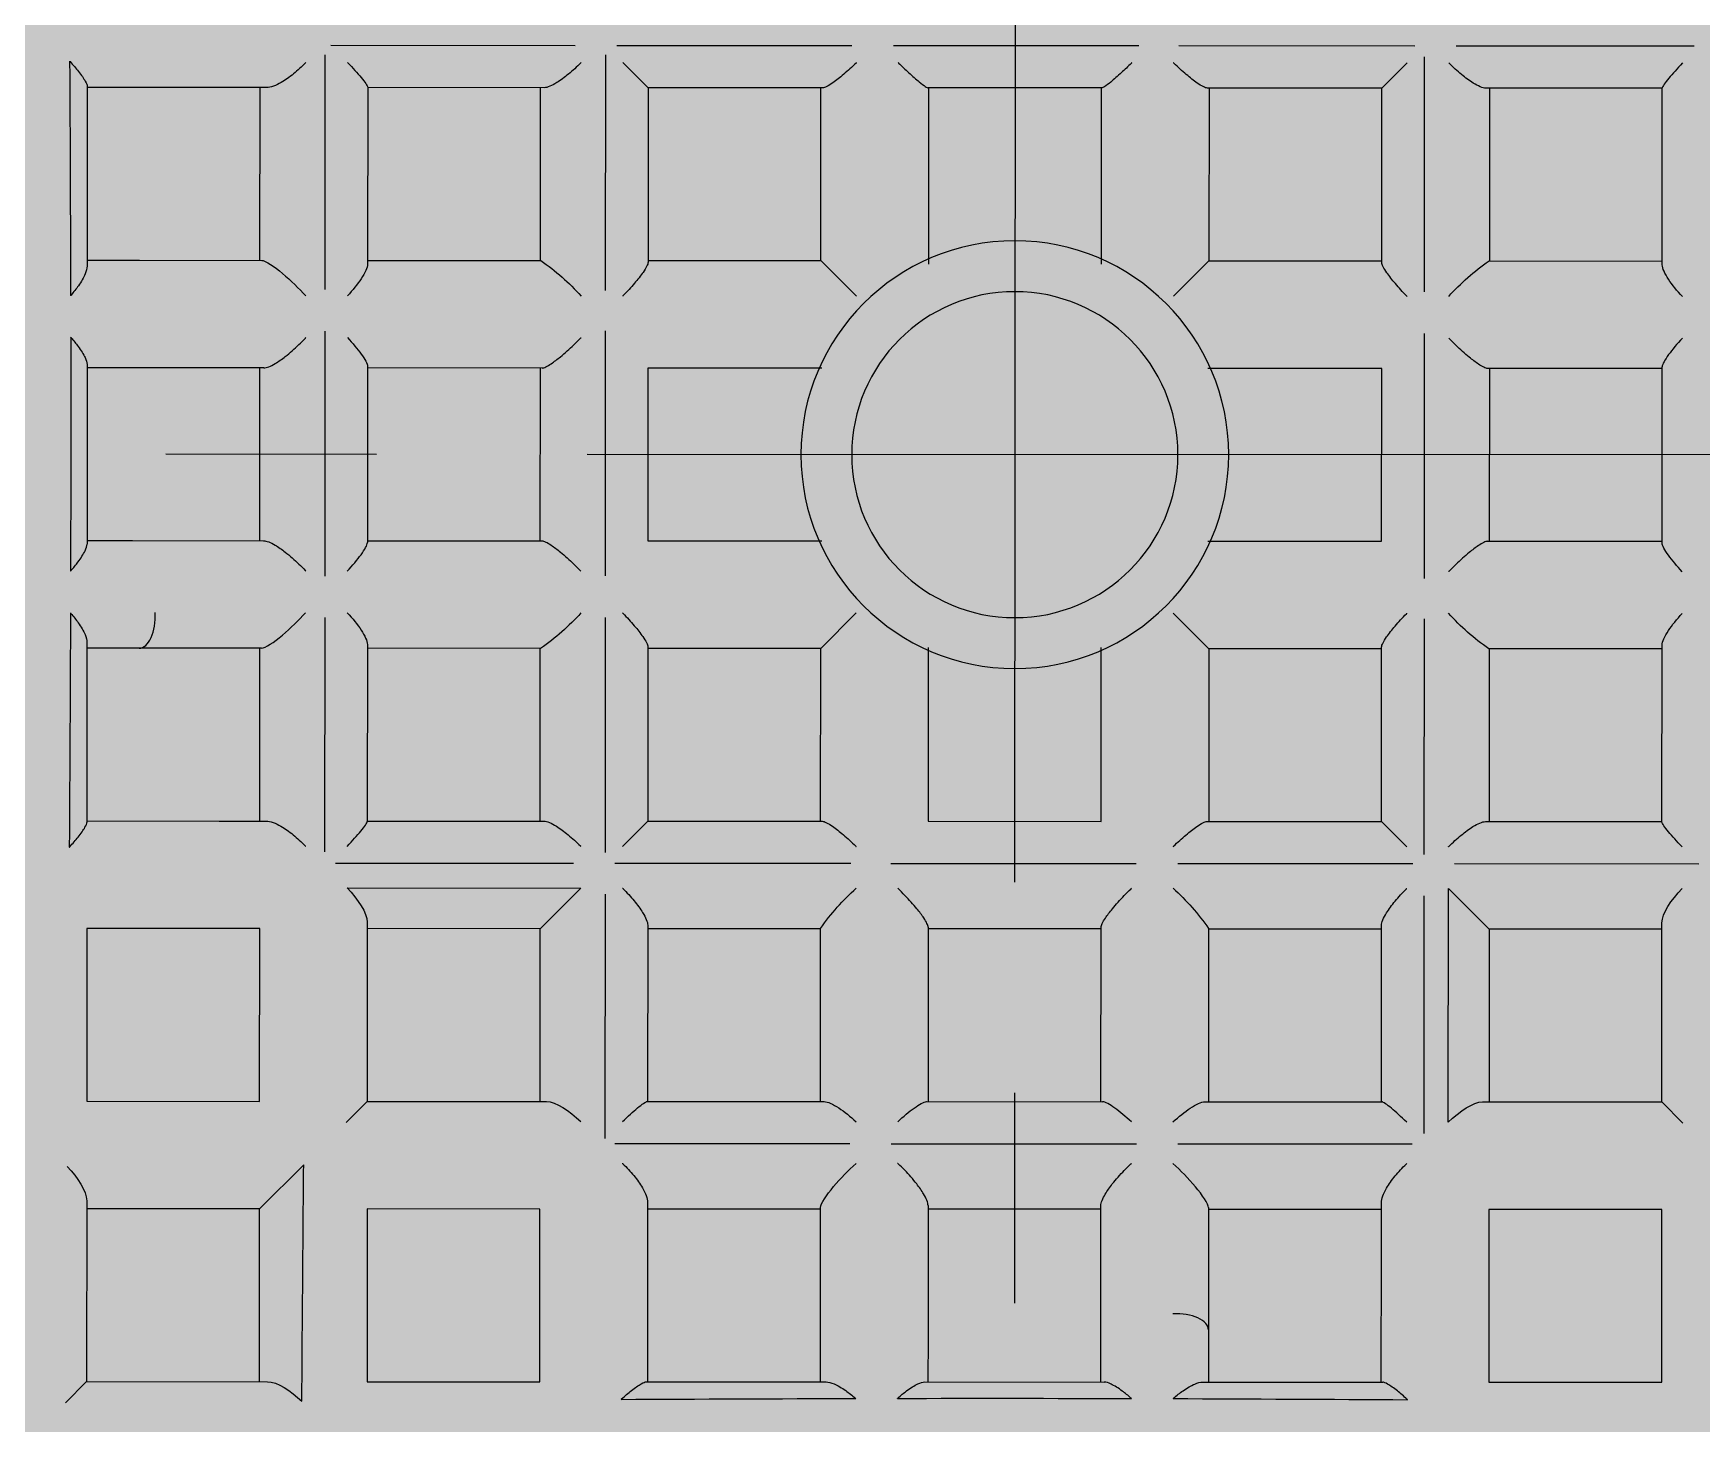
# Model space of a CAD drawing. Header units: millimetres. Extents: x 307301 to 459443, y -2888111 to -2805601.
# Drawn here: x 441219.631 to 441224.582, y -2881012.921 to -2881008.793 of the extents above; entities that cross this region are included whole.
import ezdxf

# ---------------------------------------------------------------- set-up
doc = ezdxf.new("R2010")
doc.units = ezdxf.units.MM
doc.header["$LTSCALE"] = 10
doc.header["$MEASUREMENT"] = 0
doc.linetypes.add('CENTER2', pattern=[1.125, 0.75, -0.125, 0.125, -0.125])
for name, color, linetype in [('$DDT_AUDIT_GENERATED_(15E)', 7, 'Continuous'), ('$DDT_AUDIT_GENERATED_(224)', 7, 'Continuous'), ('$DDT_AUDIT_GENERATED_(77)', 7, 'Continuous'), ('$DDT_AUDIT_GENERATED_(7E)', 7, 'Continuous'), ('$DDT_AUDIT_GENERATED_(901)', 7, 'Continuous'), ('$DDT_AUDIT_GENERATED_(E33)', 7, 'Continuous'), ('BMA  furniture', 6, 'Continuous'), ('Default', 7, 'Continuous'), ('Furniture - Plan', 3, 'Continuous')]:
    doc.layers.add(name, color=color, linetype=linetype)

# ---------------------------------------------------------------- blocks, each defined once
blk = doc.blocks.new('TUFTUFTU')
at = {"layer": 'Furniture - Plan', "ltscale": 0.01}
h = blk.add_hatch(color=250, dxfattribs=at)
h.dxf.hatch_style = 1
h.set_gradient(color1=(51, 51, 51), color2=(105, 105, 105), one_color=1, tint=0.41, name='INVCYLINDER')
edge = h.paths.add_edge_path()
edge.add_arc((1413476.9385, -245799.0001), 296.5262, 0, 360)
at = {"layer": '$DDT_AUDIT_GENERATED_(15E)', "color": 3, "linetype": 'Continuous'}
for radius in [295.9456, 295.5585]:
    blk.add_circle((1413476.9385, -245799.0001), radius, dxfattribs=at)
at = {"layer": '$DDT_AUDIT_GENERATED_(224)', "color": 3, "linetype": 'Continuous'}
for radius in [300, 296.5262, 296.1324]:
    blk.add_circle((1413476.9385, -245799.0001), radius, dxfattribs=at)
at = {"layer": '$DDT_AUDIT_GENERATED_(77)', "color": 6, "linetype": 'Continuous'}
for radius in [20.2846, 17.9619, 12.5811]:
    blk.add_circle((1413476.9385, -245799.0001), radius, dxfattribs=at)
blk.add_arc((1413476.9385, -245799.0001), 18.0296, 345.02605, 285.02605, dxfattribs=at)
at = {"layer": '$DDT_AUDIT_GENERATED_(7E)', "color": 6, "linetype": 'Continuous'}
for radius in [62.9054, 61.937]:
    blk.add_circle((1413476.9385, -245799.0001), radius, dxfattribs=at)
at = {"layer": '$DDT_AUDIT_GENERATED_(901)', "color": 6, "linetype": 'Continuous'}
for p, q in [((1413474.3183, -245796.5721), (1413472.9068, -245796.5728)), ((1413475.9642, -245796.5714), (1413474.5647, -245796.572)), ((1413477.6586, -245796.5706), (1413476.2024, -245796.5713)), ((1413479.3015, -245796.5699), (1413477.9057, -245796.5705)), ((1413480.9987, -245796.5691), (1413479.5475, -245796.5698)), ((1413474.5083, -245796.637), (1413474.5089, -245798.0328)), ((1413474.6098, -245796.6735), (1413474.76, -245796.8236)), ((1413479.265, -245796.6714), (1413479.115, -245796.8216)), ((1413479.3671, -245798.0258), (1413479.3665, -245796.6263)), ((1413481.0317, -245798.02), (1413481.0311, -245796.6258)), ((1413473.0959, -245797.8723), (1413473.0954, -245796.8217)), ((1413473.0954, -245796.8243), (1413474.1429, -245796.8238)), ((1413474.1212, -245796.8238), (1413474.1217, -245797.8497)), ((1413474.76, -245796.8236), (1413475.7955, -245796.8231)), ((1413474.7604, -245797.859), (1413474.76, -245796.8236)), ((1413475.7858, -245796.8231), (1413475.7863, -245797.8489)), ((1413476.4221, -245796.8228), (1413477.4528, -245796.8223)), ((1413476.425, -245797.8695), (1413476.4245, -245796.8228)), ((1413477.4504, -245796.8223), (1413477.4509, -245797.8691)), ((1413478.0795, -245796.822), (1413479.115, -245796.8216)), ((1413478.0896, -245797.8479), (1413478.0891, -245796.822)), ((1413479.115, -245796.8216), (1413479.1154, -245797.8571)), ((1413479.7321, -245796.8213), (1413480.7795, -245796.8208)), ((1413479.7542, -245797.8471), (1413479.7537, -245796.8213)), ((1413480.7795, -245796.8182), (1413480.78, -245797.8688)), ((1413481.3795, -245796.8205), (1413481.6597, -245796.8204)), ((1413481.4187, -245797.8464), (1413481.4183, -245796.8205)), ((1413481.6597, -245796.8204), (1413482.4441, -245796.8201)), ((1413482.4441, -245796.8118), (1413482.4446, -245797.8802)), ((1413474.1242, -245797.8497), (1413473.0959, -245797.8502)), ((1413475.7863, -245797.8489), (1413474.7604, -245797.8494)), ((1413475.7863, -245797.8489), (1413475.9975, -245798.0599)), ((1413478.0896, -245797.8479), (1413477.8786, -245798.0591)), ((1413479.1154, -245797.8474), (1413478.0896, -245797.8479)), ((1413480.78, -245797.8467), (1413479.7517, -245797.8471)), ((1413482.1344, -245797.846), (1413481.4085, -245797.8464)), ((1413482.4446, -245797.8459), (1413482.1344, -245797.846)), ((1413474.509, -245798.28), (1413474.5097, -245799.7361)), ((1413479.3679, -245799.7202), (1413479.3672, -245798.264)), ((1413481.0325, -245799.7223), (1413481.0318, -245798.2663)), ((1413473.0966, -245799.5249), (1413473.0962, -245798.4788)), ((1413473.0962, -245798.4889), (1413474.1317, -245798.4884)), ((1413474.122, -245798.4884), (1413474.1225, -245799.5143)), ((1413474.7607, -245798.4881), (1413475.7932, -245798.4877)), ((1413474.7612, -245799.514), (1413474.7607, -245798.4881)), ((1413478.0832, -245798.4866), (1413479.1157, -245798.4861)), ((1413479.1157, -245798.4861), (1413479.1162, -245799.512)), ((1413479.7448, -245798.4859), (1413480.7803, -245798.4854)), ((1413479.7549, -245799.5117), (1413479.7544, -245798.4859)), ((1413480.7803, -245798.4753), (1413480.7808, -245799.5214)), ((1413481.3967, -245798.4851), (1413482.1748, -245798.4848)), ((1413481.4195, -245799.5109), (1413481.419, -245798.4851)), ((1413482.1748, -245798.4848), (1413482.4449, -245798.4846)), ((1413482.4449, -245798.4641), (1413482.4453, -245799.531)), ((1413474.1321, -245799.5143), (1413473.0966, -245799.5147)), ((1413475.7937, -245799.5135), (1413474.7612, -245799.514)), ((1413479.1162, -245799.512), (1413478.0837, -245799.5125)), ((1413480.7808, -245799.5112), (1413479.7452, -245799.5117)), ((1413482.1753, -245799.5106), (1413481.3972, -245799.511)), ((1413482.4453, -245799.5105), (1413482.1753, -245799.5106)), ((1413475.7873, -245800.1522), (1413475.9983, -245799.941)), ((1413478.0906, -245800.1512), (1413477.8794, -245799.9402)), ((1413474.5098, -245799.9743), (1413474.5104, -245801.3738)), ((1413479.3686, -245801.3631), (1413479.368, -245799.9673)), ((1413481.0332, -245801.359), (1413481.0326, -245799.9669)), ((1413473.0974, -245801.1819), (1413473.0969, -245800.1314)), ((1413479.1165, -245800.1411), (1413479.1169, -245801.1766)), ((1413480.781, -245800.1279), (1413480.7815, -245801.1785)), ((1413482.4456, -245800.1149), (1413482.4461, -245801.1833)), ((1413473.0969, -245800.1535), (1413474.1252, -245800.153)), ((1413474.1228, -245800.153), (1413474.1232, -245801.1788)), ((1413474.762, -245801.1785), (1413474.7615, -245800.1431)), ((1413474.7615, -245800.1527), (1413475.7873, -245800.1522)), ((1413475.7873, -245800.1522), (1413475.7878, -245801.1781)), ((1413476.4265, -245801.1778), (1413476.4261, -245800.1453)), ((1413477.4519, -245800.1448), (1413477.4524, -245801.1773)), ((1413478.0906, -245800.1512), (1413479.1165, -245800.1507)), ((1413478.0911, -245801.177), (1413478.0906, -245800.1512)), ((1413479.7527, -245800.1504), (1413480.781, -245800.15)), ((1413479.7557, -245801.1763), (1413479.7552, -245800.1504)), ((1413481.4095, -245800.1497), (1413482.1354, -245800.1493)), ((1413481.4202, -245801.1755), (1413481.4198, -245800.1497)), ((1413482.1354, -245800.1493), (1413482.4456, -245800.1492)), ((1413474.1448, -245801.1788), (1413473.0974, -245801.1793)), ((1413474.6119, -245801.3287), (1413474.762, -245801.1785)), ((1413475.7974, -245801.1781), (1413474.762, -245801.1785)), ((1413477.4524, -245801.1773), (1413476.4265, -245801.1778)), ((1413479.1169, -245801.1766), (1413478.0814, -245801.177)), ((1413479.2671, -245801.3266), (1413479.1169, -245801.1766)), ((1413480.7815, -245801.1758), (1413479.7341, -245801.1763)), ((1413481.6617, -245801.1754), (1413481.3815, -245801.1755)), ((1413482.4461, -245801.175), (1413481.6617, -245801.1754)), ((1413476.2184, -245801.4295), (1413477.6745, -245801.4288)), ((1413477.9127, -245801.4287), (1413479.3122, -245801.4281)), ((1413479.5586, -245801.428), (1413480.9701, -245801.4273)), ((1413472.8782, -245801.431), (1413474.3294, -245801.4304)), ((1413474.5754, -245801.4302), (1413475.9712, -245801.4296)), ((1413474.1235, -245801.8176), (1413474.365, -245801.5759)), ((1413474.3656, -245802.9629), (1413474.365, -245801.5759)), ((1413474.5105, -245801.6202), (1413474.5112, -245803.0317)), ((1413479.3694, -245803.0603), (1413479.3688, -245801.6091)), ((1413480.9013, -245801.5729), (1413479.5143, -245801.5735)), ((1413479.756, -245801.815), (1413479.5143, -245801.5735)), ((1413473.0979, -245802.4128), (1413473.0977, -245801.7794)), ((1413473.0977, -245801.818), (1413474.1235, -245801.8176)), ((1413474.1235, -245801.8176), (1413474.124, -245802.8434)), ((1413474.7627, -245802.8431), (1413474.7622, -245801.7957)), ((1413474.7622, -245801.8173), (1413475.7881, -245801.8168)), ((1413475.7881, -245801.8143), (1413475.7886, -245802.8426)), ((1413476.4273, -245802.8424), (1413476.4268, -245801.8068)), ((1413476.4268, -245801.8165), (1413477.4527, -245801.816)), ((1413477.4527, -245801.8064), (1413477.4531, -245802.8419)), ((1413478.0919, -245802.8416), (1413478.0914, -245801.8133)), ((1413478.0914, -245801.8158), (1413479.1172, -245801.8153)), ((1413479.1172, -245801.7937), (1413479.1177, -245802.8411)), ((1413479.756, -245801.815), (1413480.7818, -245801.8145)), ((1413479.7564, -245802.8408), (1413479.756, -245801.815)), ((1413480.7818, -245801.7759), (1413480.7821, -245802.4093)), ((1413481.4205, -245801.8142), (1413482.4464, -245801.8138)), ((1413481.421, -245802.8401), (1413481.4205, -245801.8142)), ((1413482.4464, -245801.8138), (1413482.4468, -245802.8396)), ((1413473.0981, -245802.8439), (1413473.0979, -245802.4128)), ((1413480.7821, -245802.4093), (1413480.7823, -245802.8404)), ((1413472.9731, -245802.9691), (1413473.0981, -245802.8439)), ((1413473.5292, -245802.8437), (1413473.0981, -245802.8439)), ((1413474.1626, -245802.8434), (1413473.5292, -245802.8437)), ((1413475.8107, -245802.8426), (1413474.7601, -245802.8431)), ((1413477.4633, -245802.8419), (1413476.4172, -245802.8424)), ((1413479.1203, -245802.8411), (1413478.0697, -245802.8416)), ((1413480.3512, -245802.8406), (1413479.7178, -245802.8409)), ((1413480.7823, -245802.8404), (1413480.3512, -245802.8406)), ((1413480.9074, -245802.9654), (1413480.7823, -245802.8404)), ((1413482.4468, -245802.8396), (1413481.421, -245802.8401)), ((1413474.5795, -245803.0948), (1413475.9717, -245803.0942)), ((1413476.2162, -245803.0941), (1413477.6722, -245803.0934)), ((1413477.9185, -245803.0933), (1413479.3127, -245803.0927)), ((1413481.4213, -245803.4788), (1413481.1592, -245803.217)), ((1413473.0984, -245803.4826), (1413474.1243, -245803.4821)), ((1413473.0989, -245804.5084), (1413473.0984, -245803.4826)), ((1413474.1243, -245803.4821), (1413474.1247, -245804.508)), ((1413474.7631, -245803.7233), (1413474.763, -245803.4431)), ((1413474.763, -245803.4818), (1413475.7888, -245803.4814)), ((1413475.7888, -245803.4711), (1413475.7892, -245804.197)), ((1413476.4279, -245804.2369), (1413476.4276, -245803.4588)), ((1413476.4276, -245803.4811), (1413477.4534, -245803.4806)), ((1413477.4534, -245803.4583), (1413477.4538, -245804.2364)), ((1413478.0925, -245804.196), (1413478.0921, -245803.4701)), ((1413478.0921, -245803.4803), (1413479.118, -245803.4799)), ((1413479.118, -245803.4411), (1413479.1181, -245803.7213)), ((1413479.7567, -245803.4796), (1413480.7826, -245803.4791)), ((1413479.7572, -245804.5054), (1413479.7567, -245803.4796)), ((1413480.7826, -245803.4791), (1413480.783, -245804.5049)), ((1413481.4213, -245803.4788), (1413482.4471, -245803.4784)), ((1413481.4218, -245804.5047), (1413481.4213, -245803.4788)), ((1413482.4471, -245803.4306), (1413482.4476, -245804.5042)), ((1413474.7635, -245804.5077), (1413474.7631, -245803.7233)), ((1413479.1181, -245803.7213), (1413479.1185, -245804.5057)), ((1413475.7892, -245804.197), (1413475.7893, -245804.5072)), ((1413478.0926, -245804.5062), (1413478.0925, -245804.196)), ((1413476.428, -245804.5069), (1413476.4279, -245804.2369)), ((1413477.4538, -245804.2364), (1413477.4539, -245804.5065)), ((1413474.1247, -245804.508), (1413473.0989, -245804.5084)), ((1413475.8236, -245804.5072), (1413474.7552, -245804.5077)), ((1413477.4745, -245804.5065), (1413476.4075, -245804.5069)), ((1413479.1267, -245804.5057), (1413478.0583, -245804.5062)), ((1413480.783, -245804.5049), (1413479.7572, -245804.5054)), ((1413482.4476, -245804.5042), (1413481.374, -245804.5047)), ((1413482.5728, -245804.6293), (1413482.4476, -245804.5042))]:
    blk.add_line(p, q, dxfattribs=at)
for radius in [1.2696, 0.9678]:
    blk.add_circle((1413476.9385, -245799.0001), radius, dxfattribs=at)
for centre, radius, start, end in [((1413967.9852, -245799.2605), 485.4439, 179.693494, 179.857769), ((1413473.3358, -245798.9846), 1.3818, 41.95891, 55.21432), ((1413480.541, -245798.9813), 1.3818, 124.83778, 138.0932), ((1413814.9482, -245798.8464), 332.4064, 179.906332, 180.145774), ((1413473.3359, -245799.0188), 1.3818, 304.83778, 318.0932), ((1413480.5411, -245799.0156), 1.3818, 221.95891, 235.21432), ((1413967.9468, -245798.2932), 485.406, 180.19433, 180.358618), ((1413476.9229, -245802.6027), 1.3818, 131.95891, 145.21432), ((1413476.9572, -245802.6026), 1.3818, 34.83778, 48.0932), ((1412543.7596, -245811.1957), 937.4336, 0.4018464, 0.4876634), ((1413477.6453, -246290.0084), 485.406, 90.19433, 90.358618), ((1413477.0922, -246137.0098), 332.4064, 89.906332, 90.145774), ((1413476.678, -246290.0468), 485.4439, 89.693494, 89.857769)]:
    blk.add_arc(centre, radius, start, end, dxfattribs=at)
at = {"layer": '$DDT_AUDIT_GENERATED_(901)', "color": 6, "linetype": 'Continuous', "extrusion": (0, 0, -1)}
for centre, major_axis, start_param, end_param in [((1413482.1354, -245799.9558), (0.0001, -0.1936), 0, 1.66158), ((1413475.9827, -245804.197), (0.1936, 0.0001), 3.141593, 4.803173)]:
    blk.add_ellipse(centre, major_axis=major_axis, ratio=0.493745, start_param=start_param, end_param=end_param, dxfattribs=at)
at = {"layer": '$DDT_AUDIT_GENERATED_(901)', "color": 6, "linetype": 'Continuous'}
for points, knots in [([(1413472.9757, -245796.6742), (1413473.0069, -245796.7071), (1413473.0351, -245796.7383), (1413473.0791, -245796.7915), (1413473.0954, -245796.8138), (1413473.0954, -245796.8217)], [0, 0, 0, 0, 0.5, 0.5, 1, 1, 1, 1]), ([(1413474.1429, -245796.8238), (1413474.1519, -245796.8238), (1413474.1636, -245796.8207), (1413474.1764, -245796.8154), (1413474.189, -245796.81), (1413474.2031, -245796.8025), (1413474.2174, -245796.7935), (1413474.2399, -245796.7796), (1413474.2637, -245796.762), (1413474.287, -245796.7428), (1413474.3118, -245796.7224), (1413474.3366, -245796.6998), (1413474.3601, -245796.6763), (1413474.361, -245796.6754), (1413474.3619, -245796.6745), (1413474.3628, -245796.6736)], [0, 0, 0, 0, 0.190389, 0.190389, 0.190389, 0.378439, 0.378439, 0.378439, 0.674044, 0.674044, 0.674044, 0.987877, 0.987877, 0.987877, 1, 1, 1, 1]), ([(1413475.7955, -245796.8231), (1413475.8016, -245796.8231), (1413475.8106, -245796.82), (1413475.821, -245796.8147), (1413475.8313, -245796.8095), (1413475.8433, -245796.802), (1413475.8559, -245796.7933), (1413475.8761, -245796.7793), (1413475.8985, -245796.7616), (1413475.921, -245796.7425), (1413475.9451, -245796.7219), (1413475.9699, -245796.6991), (1413475.9941, -245796.6755), (1413475.995, -245796.6746), (1413475.9959, -245796.6738), (1413475.9968, -245796.6729)], [0, 0, 0, 0, 0.18764, 0.18764, 0.18764, 0.372859, 0.372859, 0.372859, 0.670204, 0.670204, 0.670204, 0.988034, 0.988034, 0.988034, 1, 1, 1, 1]), ([(1413476.2439, -245796.6728), (1413476.2448, -245796.6736), (1413476.2457, -245796.6745), (1413476.2465, -245796.6754), (1413476.2666, -245796.6949), (1413476.2866, -245796.7139), (1413476.3057, -245796.7315), (1413476.3284, -245796.7524), (1413476.3504, -245796.7718), (1413476.3695, -245796.7875), (1413476.3831, -245796.7987), (1413476.3955, -245796.8082), (1413476.405, -245796.8145), (1413476.4129, -245796.8197), (1413476.419, -245796.8228), (1413476.4221, -245796.8228)], [0, 0, 0, 0, 0.011814, 0.011814, 0.011814, 0.276069, 0.276069, 0.276069, 0.591181, 0.591181, 0.591181, 0.815141, 0.815141, 0.815141, 1, 1, 1, 1]), ([(1413477.6309, -245796.6721), (1413477.63, -245796.673), (1413477.6291, -245796.6739), (1413477.6283, -245796.6747), (1413477.6082, -245796.6943), (1413477.5882, -245796.7133), (1413477.5691, -245796.7309), (1413477.5464, -245796.7518), (1413477.5244, -245796.7713), (1413477.5054, -245796.787), (1413477.4918, -245796.7982), (1413477.4794, -245796.8077), (1413477.4699, -245796.814), (1413477.462, -245796.8192), (1413477.4559, -245796.8223), (1413477.4528, -245796.8223)], [0, 0, 0, 0, 0.011814, 0.011814, 0.011814, 0.276069, 0.276069, 0.276069, 0.591181, 0.591181, 0.591181, 0.815141, 0.815141, 0.815141, 1, 1, 1, 1]), ([(1413477.8779, -245796.672), (1413477.8789, -245796.6729), (1413477.8798, -245796.6738), (1413477.8807, -245796.6747), (1413477.9049, -245796.6983), (1413477.9298, -245796.721), (1413477.9539, -245796.7415), (1413477.9764, -245796.7607), (1413477.9988, -245796.7783), (1413478.019, -245796.7923), (1413478.0316, -245796.801), (1413478.0436, -245796.8085), (1413478.054, -245796.8137), (1413478.0644, -245796.819), (1413478.0733, -245796.822), (1413478.0795, -245796.822)], [0, 0, 0, 0, 0.011966, 0.011966, 0.011966, 0.329796, 0.329796, 0.329796, 0.627141, 0.627141, 0.627141, 0.81236, 0.81236, 0.81236, 1, 1, 1, 1]), ([(1413479.512, -245796.6713), (1413479.5129, -245796.6722), (1413479.5138, -245796.6731), (1413479.5147, -245796.674), (1413479.5382, -245796.6974), (1413479.563, -245796.72), (1413479.5878, -245796.7404), (1413479.6111, -245796.7595), (1413479.635, -245796.7771), (1413479.6575, -245796.7911), (1413479.6718, -245796.8), (1413479.6859, -245796.8075), (1413479.6986, -245796.8128), (1413479.7113, -245796.8182), (1413479.723, -245796.8213), (1413479.7321, -245796.8213)], [0, 0, 0, 0, 0.012123, 0.012123, 0.012123, 0.325956, 0.325956, 0.325956, 0.621561, 0.621561, 0.621561, 0.809611, 0.809611, 0.809611, 1, 1, 1, 1]), ([(1413480.8991, -245796.6706), (1413480.8679, -245796.7035), (1413480.8398, -245796.7347), (1413480.7958, -245796.788), (1413480.7795, -245796.8103), (1413480.7795, -245796.8182)], [0, 0, 0, 0, 0.5, 0.5, 1, 1, 1, 1]), ([(1413481.1461, -245796.6705), (1413481.147, -245796.6714), (1413481.1479, -245796.6724), (1413481.1487, -245796.6733), (1413481.1708, -245796.6965), (1413481.1948, -245796.719), (1413481.2196, -245796.7392), (1413481.2431, -245796.7583), (1413481.2678, -245796.7759), (1413481.292, -245796.7898), (1413481.3078, -245796.7989), (1413481.3236, -245796.8066), (1413481.3384, -245796.812), (1413481.3533, -245796.8174), (1413481.3676, -245796.8206), (1413481.3795, -245796.8205)], [0, 0, 0, 0, 0.012306, 0.012306, 0.012306, 0.321674, 0.321674, 0.321674, 0.615302, 0.615302, 0.615302, 0.806528, 0.806528, 0.806528, 1, 1, 1, 1]), ([(1413482.5482, -245796.6636), (1413482.5475, -245796.6645), (1413482.5467, -245796.6653), (1413482.5459, -245796.6662), (1413482.5276, -245796.6864), (1413482.5107, -245796.7061), (1413482.4961, -245796.7245), (1413482.4791, -245796.7459), (1413482.4647, -245796.766), (1413482.4553, -245796.7825), (1413482.4484, -245796.7946), (1413482.4441, -245796.8051), (1413482.4441, -245796.8118)], [0, 0, 0, 0, 0.013705, 0.013705, 0.013705, 0.340198, 0.340198, 0.340198, 0.720806, 0.720806, 0.720806, 1, 1, 1, 1]), ([(1413474.6104, -245798.0606), (1413474.6113, -245798.0597), (1413474.6122, -245798.0587), (1413474.6131, -245798.0578), (1413474.6367, -245798.0336), (1413474.6594, -245798.0087), (1413474.6799, -245797.9846), (1413474.6991, -245797.9621), (1413474.7167, -245797.9397), (1413474.7307, -245797.9195), (1413474.7394, -245797.9069), (1413474.7469, -245797.8949), (1413474.7521, -245797.8846), (1413474.7574, -245797.8741), (1413474.7604, -245797.8652), (1413474.7604, -245797.859)], [0, 0, 0, 0, 0.011966, 0.011966, 0.011966, 0.329796, 0.329796, 0.329796, 0.627141, 0.627141, 0.627141, 0.81236, 0.81236, 0.81236, 1, 1, 1, 1]), ([(1413479.1154, -245797.8571), (1413479.1154, -245797.8632), (1413479.1185, -245797.8722), (1413479.1238, -245797.8826), (1413479.129, -245797.8929), (1413479.1365, -245797.9049), (1413479.1452, -245797.9175), (1413479.1592, -245797.9377), (1413479.1769, -245797.9601), (1413479.196, -245797.9826), (1413479.2166, -245798.0067), (1413479.2394, -245798.0315), (1413479.263, -245798.0557), (1413479.2639, -245798.0566), (1413479.2648, -245798.0575), (1413479.2657, -245798.0585)], [0, 0, 0, 0, 0.18764, 0.18764, 0.18764, 0.372859, 0.372859, 0.372859, 0.670204, 0.670204, 0.670204, 0.988034, 0.988034, 0.988034, 1, 1, 1, 1]), ([(1413481.4085, -245797.8464), (1413481.3873, -245797.8464), (1413481.3335, -245797.8833), (1413481.2356, -245797.9659), (1413481.188, -245798.0126), (1413481.1467, -245798.0576)], [0, 0, 0, 0, 0.5, 0.5, 1, 1, 1, 1]), ([(1413472.9763, -245798.0613), (1413473.0081, -245798.0271), (1413473.0365, -245797.9919), (1413473.0804, -245797.9252), (1413473.0959, -245797.8935), (1413473.0959, -245797.8723)], [0, 0, 0, 0, 0.5, 0.5, 1, 1, 1, 1]), ([(1413480.78, -245797.8688), (1413480.78, -245797.89), (1413480.7955, -245797.9217), (1413480.8395, -245797.9884), (1413480.868, -245798.0235), (1413480.8997, -245798.0577)], [0, 0, 0, 0, 0.5, 0.5, 1, 1, 1, 1]), ([(1413482.4446, -245797.8802), (1413482.4446, -245797.8936), (1413482.449, -245797.9099), (1413482.4562, -245797.9269), (1413482.4654, -245797.9489), (1413482.4795, -245797.9729), (1413482.4963, -245797.9969), (1413482.5094, -245798.0154), (1413482.5242, -245798.0342), (1413482.5403, -245798.0527), (1413482.5412, -245798.0536), (1413482.542, -245798.0545), (1413482.5428, -245798.0555)], [0, 0, 0, 0, 0.301267, 0.301267, 0.301267, 0.68809, 0.68809, 0.68809, 0.98501, 0.98501, 0.98501, 1, 1, 1, 1]), ([(1413472.9764, -245798.3083), (1413473.0079, -245798.3423), (1413473.0363, -245798.3759), (1413473.0803, -245798.4366), (1413473.0961, -245798.4639), (1413473.0962, -245798.4788)], [0, 0, 0, 0, 0.5, 0.5, 1, 1, 1, 1]), ([(1413474.1317, -245798.4884), (1413474.1372, -245798.4884), (1413474.1453, -245798.4859), (1413474.1547, -245798.4813), (1413474.1641, -245798.4767), (1413474.1751, -245798.4702), (1413474.1867, -245798.4623), (1413474.2037, -245798.4509), (1413474.2226, -245798.4365), (1413474.2414, -245798.421), (1413474.2676, -245798.3995), (1413474.2948, -245798.3752), (1413474.3207, -245798.3502), (1413474.3343, -245798.3372), (1413474.3478, -245798.3238), (1413474.3609, -245798.3104), (1413474.3617, -245798.3095), (1413474.3626, -245798.3086), (1413474.3635, -245798.3077)], [0, 0, 0, 0, 0.151404, 0.151404, 0.151404, 0.301338, 0.301338, 0.301338, 0.522087, 0.522087, 0.522087, 0.829533, 0.829533, 0.829533, 0.989116, 0.989116, 0.989116, 1, 1, 1, 1]), ([(1413479.7448, -245798.4859), (1413479.7392, -245798.4859), (1413479.7312, -245798.4833), (1413479.7217, -245798.4788), (1413479.7124, -245798.4742), (1413479.7013, -245798.4676), (1413479.6897, -245798.4598), (1413479.6727, -245798.4484), (1413479.6538, -245798.4341), (1413479.635, -245798.4186), (1413479.6087, -245798.3971), (1413479.5816, -245798.3727), (1413479.5556, -245798.3479), (1413479.542, -245798.3348), (1413479.5285, -245798.3215), (1413479.5154, -245798.3081), (1413479.5145, -245798.3072), (1413479.5137, -245798.3063), (1413479.5128, -245798.3054)], [0, 0, 0, 0, 0.151404, 0.151404, 0.151404, 0.301338, 0.301338, 0.301338, 0.522087, 0.522087, 0.522087, 0.829533, 0.829533, 0.829533, 0.989116, 0.989116, 0.989116, 1, 1, 1, 1]), ([(1413480.8998, -245798.3047), (1413480.8684, -245798.3387), (1413480.8401, -245798.3723), (1413480.7961, -245798.4331), (1413480.7803, -245798.4604), (1413480.7803, -245798.4753)], [0, 0, 0, 0, 0.5, 0.5, 1, 1, 1, 1]), ([(1413481.3967, -245798.4851), (1413481.3884, -245798.4851), (1413481.3778, -245798.4825), (1413481.3661, -245798.478), (1413481.3545, -245798.4734), (1413481.3415, -245798.4668), (1413481.3282, -245798.4589), (1413481.3089, -245798.4475), (1413481.2884, -245798.4331), (1413481.2684, -245798.4175), (1413481.2408, -245798.3961), (1413481.2133, -245798.3718), (1413481.1879, -245798.3469), (1413481.1746, -245798.3339), (1413481.1617, -245798.3207), (1413481.1494, -245798.3074), (1413481.1485, -245798.3064), (1413481.1477, -245798.3055), (1413481.1469, -245798.3046)], [0, 0, 0, 0, 0.152296, 0.152296, 0.152296, 0.303133, 0.303133, 0.303133, 0.524406, 0.524406, 0.524406, 0.830898, 0.830898, 0.830898, 0.989077, 0.989077, 0.989077, 1, 1, 1, 1]), ([(1413482.5423, -245798.3029), (1413482.5415, -245798.3038), (1413482.5407, -245798.3047), (1413482.54, -245798.3056), (1413482.5248, -245798.323), (1413482.5108, -245798.3403), (1413482.4984, -245798.3571), (1413482.4809, -245798.3807), (1413482.4662, -245798.4038), (1413482.4566, -245798.4241), (1413482.4493, -245798.4393), (1413482.4448, -245798.4534), (1413482.4449, -245798.4641)], [0, 0, 0, 0, 0.014552, 0.014552, 0.014552, 0.296996, 0.296996, 0.296996, 0.698185, 0.698185, 0.698185, 1, 1, 1, 1]), ([(1413472.9771, -245799.6954), (1413473.0085, -245799.6614), (1413473.0368, -245799.6278), (1413473.0808, -245799.5671), (1413473.0966, -245799.5397), (1413473.0966, -245799.5249)], [0, 0, 0, 0, 0.5, 0.5, 1, 1, 1, 1]), ([(1413474.1321, -245799.5143), (1413474.1377, -245799.5143), (1413474.1457, -245799.5168), (1413474.1552, -245799.5214), (1413474.1646, -245799.5259), (1413474.1756, -245799.5325), (1413474.1872, -245799.5403), (1413474.2042, -245799.5517), (1413474.2231, -245799.566), (1413474.242, -245799.5815), (1413474.2682, -245799.603), (1413474.2953, -245799.6274), (1413474.3213, -245799.6523), (1413474.3349, -245799.6653), (1413474.3484, -245799.6786), (1413474.3615, -245799.692), (1413474.3624, -245799.6929), (1413474.3633, -245799.6939), (1413474.3641, -245799.6948)], [0, 0, 0, 0, 0.151404, 0.151404, 0.151404, 0.301338, 0.301338, 0.301338, 0.522087, 0.522087, 0.522087, 0.829533, 0.829533, 0.829533, 0.989116, 0.989116, 0.989116, 1, 1, 1, 1]), ([(1413479.7452, -245799.5117), (1413479.7397, -245799.5117), (1413479.7317, -245799.5143), (1413479.7222, -245799.5188), (1413479.7128, -245799.5234), (1413479.7018, -245799.53), (1413479.6902, -245799.5378), (1413479.6732, -245799.5492), (1413479.6543, -245799.5636), (1413479.6355, -245799.5791), (1413479.6093, -245799.6006), (1413479.5822, -245799.625), (1413479.5562, -245799.6499), (1413479.5426, -245799.6629), (1413479.5291, -245799.6763), (1413479.5161, -245799.6897), (1413479.5152, -245799.6906), (1413479.5143, -245799.6915), (1413479.5134, -245799.6924)], [0, 0, 0, 0, 0.151404, 0.151404, 0.151404, 0.301338, 0.301338, 0.301338, 0.522087, 0.522087, 0.522087, 0.829533, 0.829533, 0.829533, 0.989116, 0.989116, 0.989116, 1, 1, 1, 1]), ([(1413480.9005, -245799.6918), (1413480.869, -245799.6578), (1413480.8407, -245799.6243), (1413480.7966, -245799.5636), (1413480.7808, -245799.5362), (1413480.7808, -245799.5214)], [0, 0, 0, 0, 0.5, 0.5, 1, 1, 1, 1]), ([(1413481.3972, -245799.511), (1413481.3889, -245799.511), (1413481.3783, -245799.5135), (1413481.3666, -245799.5181), (1413481.3549, -245799.5227), (1413481.342, -245799.5293), (1413481.3287, -245799.5372), (1413481.3094, -245799.5487), (1413481.2889, -245799.5631), (1413481.2689, -245799.5786), (1413481.2414, -245799.6001), (1413481.2139, -245799.6245), (1413481.1884, -245799.6494), (1413481.1752, -245799.6623), (1413481.1623, -245799.6756), (1413481.15, -245799.6889), (1413481.1492, -245799.6898), (1413481.1483, -245799.6908), (1413481.1475, -245799.6917)], [0, 0, 0, 0, 0.152296, 0.152296, 0.152296, 0.303133, 0.303133, 0.303133, 0.524406, 0.524406, 0.524406, 0.830898, 0.830898, 0.830898, 0.989077, 0.989077, 0.989077, 1, 1, 1, 1]), ([(1413482.5429, -245799.6921), (1413482.5421, -245799.6912), (1413482.5414, -245799.6903), (1413482.5406, -245799.6894), (1413482.5254, -245799.672), (1413482.5114, -245799.6547), (1413482.499, -245799.638), (1413482.4814, -245799.6143), (1413482.4667, -245799.5912), (1413482.4571, -245799.571), (1413482.4498, -245799.5558), (1413482.4453, -245799.5417), (1413482.4453, -245799.531)], [0, 0, 0, 0, 0.014552, 0.014552, 0.014552, 0.296996, 0.296996, 0.296996, 0.698185, 0.698185, 0.698185, 1, 1, 1, 1]), ([(1413473.0969, -245800.1314), (1413473.0969, -245800.1101), (1413473.0814, -245800.0785), (1413473.0374, -245800.0117), (1413473.0089, -245799.9766), (1413472.9772, -245799.9424)], [0, 0, 0, 0, 0.5, 0.5, 1, 1, 1, 1]), ([(1413474.7615, -245800.1431), (1413474.7615, -245800.1369), (1413474.7584, -245800.128), (1413474.7531, -245800.1175), (1413474.7479, -245800.1072), (1413474.7404, -245800.0952), (1413474.7317, -245800.0826), (1413474.7177, -245800.0624), (1413474.7, -245800.04), (1413474.6809, -245800.0175), (1413474.6603, -245799.9935), (1413474.6375, -245799.9686), (1413474.6139, -245799.9444), (1413474.613, -245799.9435), (1413474.6122, -245799.9426), (1413474.6113, -245799.9417)], [0, 0, 0, 0, 0.18764, 0.18764, 0.18764, 0.372859, 0.372859, 0.372859, 0.670204, 0.670204, 0.670204, 0.988034, 0.988034, 0.988034, 1, 1, 1, 1]), ([(1413479.2665, -245799.9395), (1413479.2656, -245799.9405), (1413479.2647, -245799.9414), (1413479.2638, -245799.9423), (1413479.2403, -245799.9665), (1413479.2175, -245799.9914), (1413479.197, -245800.0155), (1413479.1778, -245800.038), (1413479.1602, -245800.0604), (1413479.1462, -245800.0806), (1413479.1375, -245800.0932), (1413479.1301, -245800.1052), (1413479.1248, -245800.1156), (1413479.1196, -245800.126), (1413479.1165, -245800.1349), (1413479.1165, -245800.1411)], [0, 0, 0, 0, 0.011966, 0.011966, 0.011966, 0.329796, 0.329796, 0.329796, 0.627141, 0.627141, 0.627141, 0.81236, 0.81236, 0.81236, 1, 1, 1, 1]), ([(1413480.9006, -245799.9388), (1413480.8689, -245799.973), (1413480.8404, -245800.0082), (1413480.7965, -245800.0749), (1413480.781, -245800.1066), (1413480.781, -245800.1279)], [0, 0, 0, 0, 0.5, 0.5, 1, 1, 1, 1]), ([(1413481.4095, -245800.1497), (1413481.3884, -245800.1497), (1413481.3346, -245800.1129), (1413481.2366, -245800.0303), (1413481.1889, -245799.9837), (1413481.1476, -245799.9387)], [0, 0, 0, 0, 0.5, 0.5, 1, 1, 1, 1]), ([(1413482.5436, -245799.9396), (1413482.5428, -245799.9405), (1413482.542, -245799.9414), (1413482.5412, -245799.9424), (1413482.5251, -245799.9609), (1413482.5102, -245799.9797), (1413482.4973, -245799.9982), (1413482.4804, -245800.0222), (1413482.4663, -245800.0462), (1413482.4571, -245800.0681), (1413482.45, -245800.0852), (1413482.4456, -245800.1015), (1413482.4456, -245800.1149)], [0, 0, 0, 0, 0.01499, 0.01499, 0.01499, 0.31191, 0.31191, 0.31191, 0.698733, 0.698733, 0.698733, 1, 1, 1, 1]), ([(1413472.9778, -245801.3295), (1413473.009, -245801.2966), (1413473.0371, -245801.2654), (1413473.0811, -245801.2121), (1413473.0974, -245801.1898), (1413473.0974, -245801.1819)], [0, 0, 0, 0, 0.5, 0.5, 1, 1, 1, 1]), ([(1413474.3649, -245801.3289), (1413474.364, -245801.3279), (1413474.3631, -245801.327), (1413474.3622, -245801.3261), (1413474.3387, -245801.3027), (1413474.3139, -245801.2801), (1413474.2891, -245801.2597), (1413474.2658, -245801.2406), (1413474.2419, -245801.223), (1413474.2194, -245801.209), (1413474.2051, -245801.2001), (1413474.191, -245801.1926), (1413474.1784, -245801.1873), (1413474.1656, -245801.1819), (1413474.1539, -245801.1788), (1413474.1448, -245801.1788)], [0, 0, 0, 0, 0.012123, 0.012123, 0.012123, 0.325956, 0.325956, 0.325956, 0.621561, 0.621561, 0.621561, 0.809611, 0.809611, 0.809611, 1, 1, 1, 1]), ([(1413475.999, -245801.3281), (1413475.9981, -245801.3272), (1413475.9971, -245801.3263), (1413475.9962, -245801.3254), (1413475.972, -245801.3019), (1413475.9471, -245801.2791), (1413475.923, -245801.2586), (1413475.9005, -245801.2394), (1413475.8781, -245801.2218), (1413475.8579, -245801.2078), (1413475.8453, -245801.1991), (1413475.8333, -245801.1917), (1413475.823, -245801.1864), (1413475.8125, -245801.1812), (1413475.8036, -245801.1781), (1413475.7974, -245801.1781)], [0, 0, 0, 0, 0.011966, 0.011966, 0.011966, 0.329796, 0.329796, 0.329796, 0.627141, 0.627141, 0.627141, 0.81236, 0.81236, 0.81236, 1, 1, 1, 1]), ([(1413478.0814, -245801.177), (1413478.0753, -245801.177), (1413478.0664, -245801.1801), (1413478.0559, -245801.1854), (1413478.0456, -245801.1906), (1413478.0336, -245801.1981), (1413478.021, -245801.2068), (1413478.0008, -245801.2208), (1413477.9784, -245801.2385), (1413477.9559, -245801.2577), (1413477.9319, -245801.2782), (1413477.907, -245801.301), (1413477.8828, -245801.3246), (1413477.8819, -245801.3255), (1413477.881, -245801.3264), (1413477.8801, -245801.3273)], [0, 0, 0, 0, 0.18764, 0.18764, 0.18764, 0.372859, 0.372859, 0.372859, 0.670204, 0.670204, 0.670204, 0.988034, 0.988034, 0.988034, 1, 1, 1, 1]), ([(1413479.7341, -245801.1763), (1413479.725, -245801.1763), (1413479.7133, -245801.1794), (1413479.7005, -245801.1848), (1413479.6879, -245801.1901), (1413479.6738, -245801.1976), (1413479.6595, -245801.2066), (1413479.637, -245801.2205), (1413479.6132, -245801.2382), (1413479.5899, -245801.2573), (1413479.5651, -245801.2777), (1413479.5403, -245801.3003), (1413479.5169, -245801.3238), (1413479.516, -245801.3247), (1413479.5151, -245801.3256), (1413479.5141, -245801.3265)], [0, 0, 0, 0, 0.190389, 0.190389, 0.190389, 0.378439, 0.378439, 0.378439, 0.674044, 0.674044, 0.674044, 0.987877, 0.987877, 0.987877, 1, 1, 1, 1]), ([(1413480.9012, -245801.3259), (1413480.87, -245801.293), (1413480.8419, -245801.2618), (1413480.7978, -245801.2086), (1413480.7815, -245801.1863), (1413480.7815, -245801.1785)], [0, 0, 0, 0, 0.5, 0.5, 1, 1, 1, 1]), ([(1413481.3815, -245801.1755), (1413481.3696, -245801.1755), (1413481.3553, -245801.1787), (1413481.3404, -245801.1841), (1413481.3256, -245801.1895), (1413481.3098, -245801.1972), (1413481.294, -245801.2064), (1413481.2698, -245801.2203), (1413481.2451, -245801.2379), (1413481.2217, -245801.257), (1413481.1969, -245801.2773), (1413481.1729, -245801.2997), (1413481.1509, -245801.323), (1413481.15, -245801.3239), (1413481.1491, -245801.3248), (1413481.1482, -245801.3258)], [0, 0, 0, 0, 0.193472, 0.193472, 0.193472, 0.384698, 0.384698, 0.384698, 0.678326, 0.678326, 0.678326, 0.987694, 0.987694, 0.987694, 1, 1, 1, 1]), ([(1413482.5504, -245801.3314), (1413482.5496, -245801.3305), (1413482.5488, -245801.3297), (1413482.548, -245801.3288), (1413482.5297, -245801.3086), (1413482.5128, -245801.2889), (1413482.4982, -245801.2705), (1413482.4811, -245801.2492), (1413482.4667, -245801.2291), (1413482.4573, -245801.2126), (1413482.4504, -245801.2005), (1413482.4461, -245801.19), (1413482.4461, -245801.1833)], [0, 0, 0, 0, 0.013705, 0.013705, 0.013705, 0.340198, 0.340198, 0.340198, 0.720806, 0.720806, 0.720806, 1, 1, 1, 1]), ([(1413474.7622, -245801.7957), (1413474.7622, -245801.7866), (1413474.7591, -245801.7749), (1413474.7538, -245801.7621), (1413474.7484, -245801.7495), (1413474.7409, -245801.7354), (1413474.7319, -245801.7211), (1413474.718, -245801.6986), (1413474.7004, -245801.6748), (1413474.6812, -245801.6515), (1413474.6608, -245801.6267), (1413474.6382, -245801.6019), (1413474.6147, -245801.5785), (1413474.6138, -245801.5776), (1413474.6129, -245801.5767), (1413474.612, -245801.5758)], [0, 0, 0, 0, 0.190389, 0.190389, 0.190389, 0.378439, 0.378439, 0.378439, 0.674044, 0.674044, 0.674044, 0.987877, 0.987877, 0.987877, 1, 1, 1, 1]), ([(1413476.4268, -245801.8068), (1413476.4268, -245801.8013), (1413476.4242, -245801.7933), (1413476.4197, -245801.7838), (1413476.4151, -245801.7744), (1413476.4086, -245801.7634), (1413476.4007, -245801.7518), (1413476.3893, -245801.7348), (1413476.3749, -245801.7159), (1413476.3594, -245801.6971), (1413476.3379, -245801.6709), (1413476.3135, -245801.6438), (1413476.2886, -245801.6178), (1413476.2756, -245801.6042), (1413476.2622, -245801.5907), (1413476.2488, -245801.5777), (1413476.2479, -245801.5768), (1413476.247, -245801.5759), (1413476.2461, -245801.575)], [0, 0, 0, 0, 0.151404, 0.151404, 0.151404, 0.301338, 0.301338, 0.301338, 0.522087, 0.522087, 0.522087, 0.829533, 0.829533, 0.829533, 0.989116, 0.989116, 0.989116, 1, 1, 1, 1]), ([(1413477.4527, -245801.8064), (1413477.4526, -245801.8008), (1413477.4552, -245801.7928), (1413477.4598, -245801.7833), (1413477.4643, -245801.774), (1413477.4709, -245801.7629), (1413477.4787, -245801.7513), (1413477.4901, -245801.7343), (1413477.5044, -245801.7154), (1413477.5199, -245801.6966), (1413477.5414, -245801.6703), (1413477.5658, -245801.6432), (1413477.5907, -245801.6172), (1413477.6037, -245801.6036), (1413477.617, -245801.5901), (1413477.6304, -245801.577), (1413477.6313, -245801.5761), (1413477.6323, -245801.5753), (1413477.6332, -245801.5744)], [0, 0, 0, 0, 0.151404, 0.151404, 0.151404, 0.301338, 0.301338, 0.301338, 0.522087, 0.522087, 0.522087, 0.829533, 0.829533, 0.829533, 0.989116, 0.989116, 0.989116, 1, 1, 1, 1]), ([(1413479.2672, -245801.5736), (1413479.2663, -245801.5745), (1413479.2654, -245801.5754), (1413479.2645, -245801.5763), (1413479.2411, -245801.5998), (1413479.2185, -245801.6246), (1413479.1981, -245801.6494), (1413479.179, -245801.6727), (1413479.1614, -245801.6966), (1413479.1474, -245801.7191), (1413479.1385, -245801.7334), (1413479.131, -245801.7475), (1413479.1257, -245801.7602), (1413479.1203, -245801.7729), (1413479.1172, -245801.7846), (1413479.1172, -245801.7937)], [0, 0, 0, 0, 0.012123, 0.012123, 0.012123, 0.325956, 0.325956, 0.325956, 0.621561, 0.621561, 0.621561, 0.809611, 0.809611, 0.809611, 1, 1, 1, 1]), ([(1413474.6126, -245802.9628), (1413474.6455, -245802.9316), (1413474.6767, -245802.9035), (1413474.7299, -245802.8594), (1413474.7522, -245802.8431), (1413474.7601, -245802.8431)], [0, 0, 0, 0, 0.5, 0.5, 1, 1, 1, 1]), ([(1413475.9997, -245802.9622), (1413475.9655, -245802.9305), (1413475.9303, -245802.902), (1413475.8636, -245802.8581), (1413475.8319, -245802.8426), (1413475.8107, -245802.8426)], [0, 0, 0, 0, 0.5, 0.5, 1, 1, 1, 1]), ([(1413476.2467, -245802.9621), (1413476.2807, -245802.9306), (1413476.3142, -245802.9023), (1413476.375, -245802.8582), (1413476.4023, -245802.8424), (1413476.4172, -245802.8424)], [0, 0, 0, 0, 0.5, 0.5, 1, 1, 1, 1]), ([(1413477.6338, -245802.9615), (1413477.5998, -245802.93), (1413477.5662, -245802.9017), (1413477.5055, -245802.8577), (1413477.4781, -245802.8419), (1413477.4633, -245802.8419)], [0, 0, 0, 0, 0.5, 0.5, 1, 1, 1, 1]), ([(1413478.0697, -245802.8416), (1413478.0485, -245802.8416), (1413478.0169, -245802.8571), (1413477.9501, -245802.9011), (1413477.915, -245802.9296), (1413477.8808, -245802.9613)], [0, 0, 0, 0, 0.5, 0.5, 1, 1, 1, 1]), ([(1413479.2679, -245802.9607), (1413479.235, -245802.9295), (1413479.2038, -245802.9014), (1413479.1505, -245802.8574), (1413479.1282, -245802.8411), (1413479.1203, -245802.8411)], [0, 0, 0, 0, 0.5, 0.5, 1, 1, 1, 1]), ([(1413474.763, -245803.4431), (1413474.763, -245803.4312), (1413474.7598, -245803.4169), (1413474.7544, -245803.402), (1413474.749, -245803.3872), (1413474.7413, -245803.3714), (1413474.7321, -245803.3556), (1413474.7182, -245803.3314), (1413474.7006, -245803.3067), (1413474.6815, -245803.2833), (1413474.6613, -245803.2585), (1413474.6388, -245803.2345), (1413474.6155, -245803.2125), (1413474.6146, -245803.2116), (1413474.6137, -245803.2107), (1413474.6127, -245803.2098)], [0, 0, 0, 0, 0.193472, 0.193472, 0.193472, 0.384698, 0.384698, 0.384698, 0.678326, 0.678326, 0.678326, 0.987694, 0.987694, 0.987694, 1, 1, 1, 1]), ([(1413475.7888, -245803.4711), (1413475.7888, -245803.45), (1413475.8257, -245803.3962), (1413475.9082, -245803.2982), (1413475.9549, -245803.2505), (1413475.9998, -245803.2092)], [0, 0, 0, 0, 0.5, 0.5, 1, 1, 1, 1]), ([(1413476.4276, -245803.4588), (1413476.4276, -245803.4505), (1413476.425, -245803.4399), (1413476.4204, -245803.4282), (1413476.4158, -245803.4165), (1413476.4092, -245803.4036), (1413476.4013, -245803.3903), (1413476.3898, -245803.371), (1413476.3754, -245803.3505), (1413476.3599, -245803.3305), (1413476.3384, -245803.303), (1413476.314, -245803.2755), (1413476.2891, -245803.25), (1413476.2762, -245803.2368), (1413476.2629, -245803.2239), (1413476.2496, -245803.2116), (1413476.2487, -245803.2108), (1413476.2477, -245803.2099), (1413476.2468, -245803.2091)], [0, 0, 0, 0, 0.152296, 0.152296, 0.152296, 0.303133, 0.303133, 0.303133, 0.524406, 0.524406, 0.524406, 0.830898, 0.830898, 0.830898, 0.989077, 0.989077, 0.989077, 1, 1, 1, 1]), ([(1413477.4534, -245803.4583), (1413477.4534, -245803.45), (1413477.456, -245803.4394), (1413477.4605, -245803.4277), (1413477.4651, -245803.4161), (1413477.4717, -245803.4031), (1413477.4796, -245803.3898), (1413477.491, -245803.3705), (1413477.5054, -245803.35), (1413477.521, -245803.33), (1413477.5424, -245803.3024), (1413477.5668, -245803.2749), (1413477.5916, -245803.2495), (1413477.6046, -245803.2362), (1413477.6178, -245803.2233), (1413477.6312, -245803.211), (1413477.6321, -245803.2101), (1413477.633, -245803.2093), (1413477.6339, -245803.2085)], [0, 0, 0, 0, 0.152296, 0.152296, 0.152296, 0.303133, 0.303133, 0.303133, 0.524406, 0.524406, 0.524406, 0.830898, 0.830898, 0.830898, 0.989077, 0.989077, 0.989077, 1, 1, 1, 1]), ([(1413478.0921, -245803.4701), (1413478.0921, -245803.4489), (1413478.0553, -245803.3951), (1413477.9726, -245803.2972), (1413477.9259, -245803.2496), (1413477.8809, -245803.2084)], [0, 0, 0, 0, 0.5, 0.5, 1, 1, 1, 1]), ([(1413479.268, -245803.2077), (1413479.2671, -245803.2086), (1413479.2661, -245803.2095), (1413479.2652, -245803.2103), (1413479.242, -245803.2324), (1413479.2195, -245803.2564), (1413479.1993, -245803.2812), (1413479.1802, -245803.3047), (1413479.1626, -245803.3294), (1413479.1487, -245803.3536), (1413479.1396, -245803.3694), (1413479.1319, -245803.3852), (1413479.1265, -245803.4), (1413479.1211, -245803.4149), (1413479.118, -245803.4292), (1413479.118, -245803.4411)], [0, 0, 0, 0, 0.012306, 0.012306, 0.012306, 0.321674, 0.321674, 0.321674, 0.615302, 0.615302, 0.615302, 0.806528, 0.806528, 0.806528, 1, 1, 1, 1]), ([(1413474.6071, -245804.612), (1413474.608, -245804.6112), (1413474.6088, -245804.6104), (1413474.6097, -245804.6097), (1413474.6299, -245804.5913), (1413474.6496, -245804.5744), (1413474.668, -245804.5598), (1413474.6893, -245804.5428), (1413474.7094, -245804.5283), (1413474.7259, -245804.5189), (1413474.738, -245804.512), (1413474.7485, -245804.5077), (1413474.7552, -245804.5077)], [0, 0, 0, 0, 0.013705, 0.013705, 0.013705, 0.340198, 0.340198, 0.340198, 0.720806, 0.720806, 0.720806, 1, 1, 1, 1]), ([(1413475.9989, -245804.6052), (1413475.998, -245804.6044), (1413475.9971, -245804.6036), (1413475.9962, -245804.6028), (1413475.9777, -245804.5867), (1413475.9588, -245804.5718), (1413475.9403, -245804.5589), (1413475.9163, -245804.542), (1413475.8923, -245804.528), (1413475.8704, -245804.5187), (1413475.8533, -245804.5116), (1413475.837, -245804.5072), (1413475.8236, -245804.5072)], [0, 0, 0, 0, 0.01499, 0.01499, 0.01499, 0.31191, 0.31191, 0.31191, 0.698733, 0.698733, 0.698733, 1, 1, 1, 1]), ([(1413476.2464, -245804.6045), (1413476.2473, -245804.6037), (1413476.2482, -245804.603), (1413476.2491, -245804.6022), (1413476.2665, -245804.587), (1413476.2838, -245804.573), (1413476.3005, -245804.5606), (1413476.3242, -245804.543), (1413476.3473, -245804.5283), (1413476.3675, -245804.5187), (1413476.3828, -245804.5114), (1413476.3968, -245804.5069), (1413476.4075, -245804.5069)], [0, 0, 0, 0, 0.014552, 0.014552, 0.014552, 0.296996, 0.296996, 0.296996, 0.698185, 0.698185, 0.698185, 1, 1, 1, 1]), ([(1413477.6356, -245804.6039), (1413477.6347, -245804.6031), (1413477.6338, -245804.6023), (1413477.6329, -245804.6016), (1413477.6155, -245804.5864), (1413477.5982, -245804.5724), (1413477.5814, -245804.56), (1413477.5578, -245804.5425), (1413477.5347, -245804.5278), (1413477.5144, -245804.5182), (1413477.4992, -245804.5109), (1413477.4851, -245804.5064), (1413477.4745, -245804.5065)], [0, 0, 0, 0, 0.014552, 0.014552, 0.014552, 0.296996, 0.296996, 0.296996, 0.698185, 0.698185, 0.698185, 1, 1, 1, 1]), ([(1413478.0583, -245804.5062), (1413478.0449, -245804.5062), (1413478.0287, -245804.5106), (1413478.0116, -245804.5178), (1413477.9896, -245804.527), (1413477.9656, -245804.5411), (1413477.9417, -245804.5579), (1413477.9231, -245804.571), (1413477.9043, -245804.5858), (1413477.8858, -245804.6019), (1413477.8849, -245804.6028), (1413477.884, -245804.6036), (1413477.8831, -245804.6044)], [0, 0, 0, 0, 0.301267, 0.301267, 0.301267, 0.68809, 0.68809, 0.68809, 0.98501, 0.98501, 0.98501, 1, 1, 1, 1]), ([(1413479.2749, -245804.6098), (1413479.274, -245804.6091), (1413479.2732, -245804.6083), (1413479.2723, -245804.6075), (1413479.2521, -245804.5892), (1413479.2324, -245804.5723), (1413479.214, -245804.5577), (1413479.1926, -245804.5407), (1413479.1725, -245804.5263), (1413479.156, -245804.5169), (1413479.1439, -245804.51), (1413479.1335, -245804.5057), (1413479.1267, -245804.5057)], [0, 0, 0, 0, 0.013705, 0.013705, 0.013705, 0.340198, 0.340198, 0.340198, 0.720806, 0.720806, 0.720806, 1, 1, 1, 1])]:
    blk.add_open_spline(points, degree=3, knots=knots, dxfattribs=at)
for points in [[(1413473.0977, -245801.7794), (1413473.0976, -245801.7254), (1413473.042, -245801.6436), (1413472.9779, -245801.5765)], [(1413480.9013, -245801.5729), (1413480.8373, -245801.6401), (1413480.7818, -245801.7219), (1413480.7818, -245801.7759)], [(1413474.3656, -245802.9629), (1413474.2985, -245802.8989), (1413474.2166, -245802.8434), (1413474.1626, -245802.8434)], [(1413479.7178, -245802.8409), (1413479.6638, -245802.8409), (1413479.582, -245802.8965), (1413479.5149, -245802.9606)], [(1413482.5632, -245803.2266), (1413482.5003, -245803.292), (1413482.4471, -245803.3731), (1413482.4471, -245803.4306)], [(1413481.374, -245804.5047), (1413481.3165, -245804.5047), (1413481.2354, -245804.558), (1413481.1701, -245804.621)]]:
    blk.add_open_spline(points, degree=3, dxfattribs=at)
at = {"layer": '$DDT_AUDIT_GENERATED_(E33)', "color": 6, "linetype": 'Continuous'}
blk.add_circle((1413476.9385, -245799.0001), 11.6133, dxfattribs=at)
at = {"layer": 'Default', "color": 6, "linetype": 'CENTER2'}
for p, q in [((1413476.9209, -245760.2891), (1413476.9561, -245837.711)), ((1413438.2275, -245799.0177), (1413515.6494, -245798.9825))]:
    blk.add_line(p, q, dxfattribs=at)
blk = doc.blocks.new('SDTYTYT')
at = {"layer": 'Furniture - Plan', "color": 3, "xscale": 0.5000000000000486, "yscale": 0.5000000000000486, "zscale": 0.5000000000000486, "rotation": 180}
blk.add_blockref('TUFTUFTU', (925445.3989, -2867082.7135), dxfattribs=at)

msp = doc.modelspace()

# ---------------------------------------------------------------- block references
at = {"layer": 'BMA  furniture', "xscale": -1, "rotation": 180}
msp.add_blockref('SDTYTYT', (222515.6142, -5625193.2577, 0.0555), dxfattribs=at)

doc.saveas('drawing.dxf')
